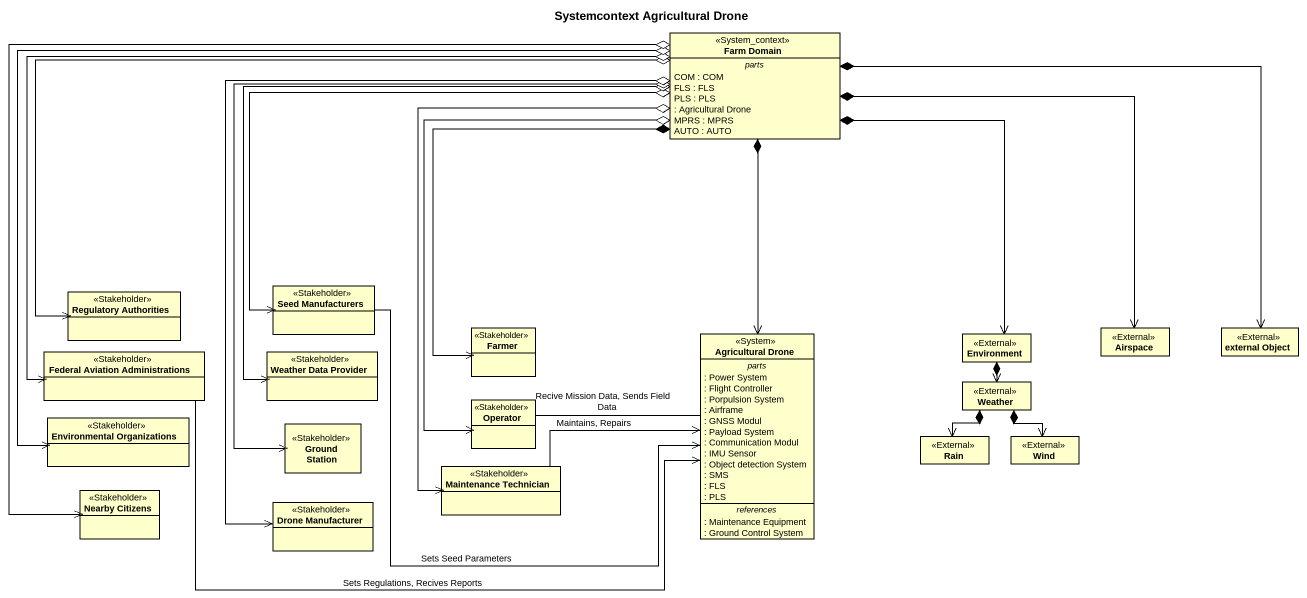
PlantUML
@startuml
title Systemcontext Agricultural Drone
hide circle
hide empty members
class "Farm Domain" as Farm_Domain <<System_context>> {
  -- parts --
  COM : COM
  FLS : FLS
  PLS : PLS
  : Agricultural Drone
  MPRS : MPRS
  AUTO : AUTO
}
class "Regulatory Authorities" as Regulatory_Authorities <<Stakeholder>>
class "Seed Manufacturers" as Seed_Manufacturers <<Stakeholder>>
class Farmer <<Stakeholder>>
class Airspace <<External>>
class "external Object" as external_Object <<External>>
class "Federal Aviation Administrations" as Federal_Aviation <<Stakeholder>>
class "Weather Data Provider" as Weather_Data_Provider <<Stakeholder>>
class "Agricultural Drone" as Agricultural_Drone <<System>> {
  -- parts --
  : Power System
  : Flight Controller
  : Porpulsion System
  : Airframe
  : GNSS Modul
  : Payload System
  : Communication Modul
  : IMU Sensor
  : Object detection System
  : SMS
  : FLS
  : PLS
  -- references --
  : Maintenance Equipment
  : Ground Control System
}
class Environment <<External>>
class Operator <<Stakeholder>>
class Weather <<External>>
class "Environmental Organizations" as Environmental_Organizations <<Stakeholder>>
class "Ground Station" as Ground_Station <<Stakeholder>>
class Rain <<External>>
class Wind <<External>>
class "Maintenance Technician" as Maintenance_Technician <<Stakeholder>>
class "Nearby Citizens" as Nearby_Citizens <<Stakeholder>>
class "Drone Manufacturer" as Drone_Manufacturer <<Stakeholder>>
Farm_Domain o-left-> Regulatory_Authorities
Farm_Domain o-left-> Seed_Manufacturers
Farm_Domain *--> Farmer
Farm_Domain *--> Airspace
Farm_Domain *-right-> external_Object
Farm_Domain o-left-> Federal_Aviation
Farm_Domain o--> Weather_Data_Provider
Farm_Domain *--> Agricultural_Drone
Farm_Domain *--> Environment
Farm_Domain o--> Operator
Farm_Domain o-left-> Environmental_Organizations
Farm_Domain o--> Ground_Station
Farm_Domain o--> Maintenance_Technician
Farm_Domain o--> Nearby_Citizens
Farm_Domain o--> Drone_Manufacturer
Seed_Manufacturers -right-> Agricultural_Drone : Sets Seed Parameters
Federal_Aviation -right-> Agricultural_Drone : Sets Regulations, Recives Reports
Environment *--> Weather
Operator -right- Agricultural_Drone : Recive Mission Data, Sends Field Data
Weather *--> Rain
Weather *--> Wind
Maintenance_Technician -right-> Agricultural_Drone : Maintains, Repairs
@enduml
